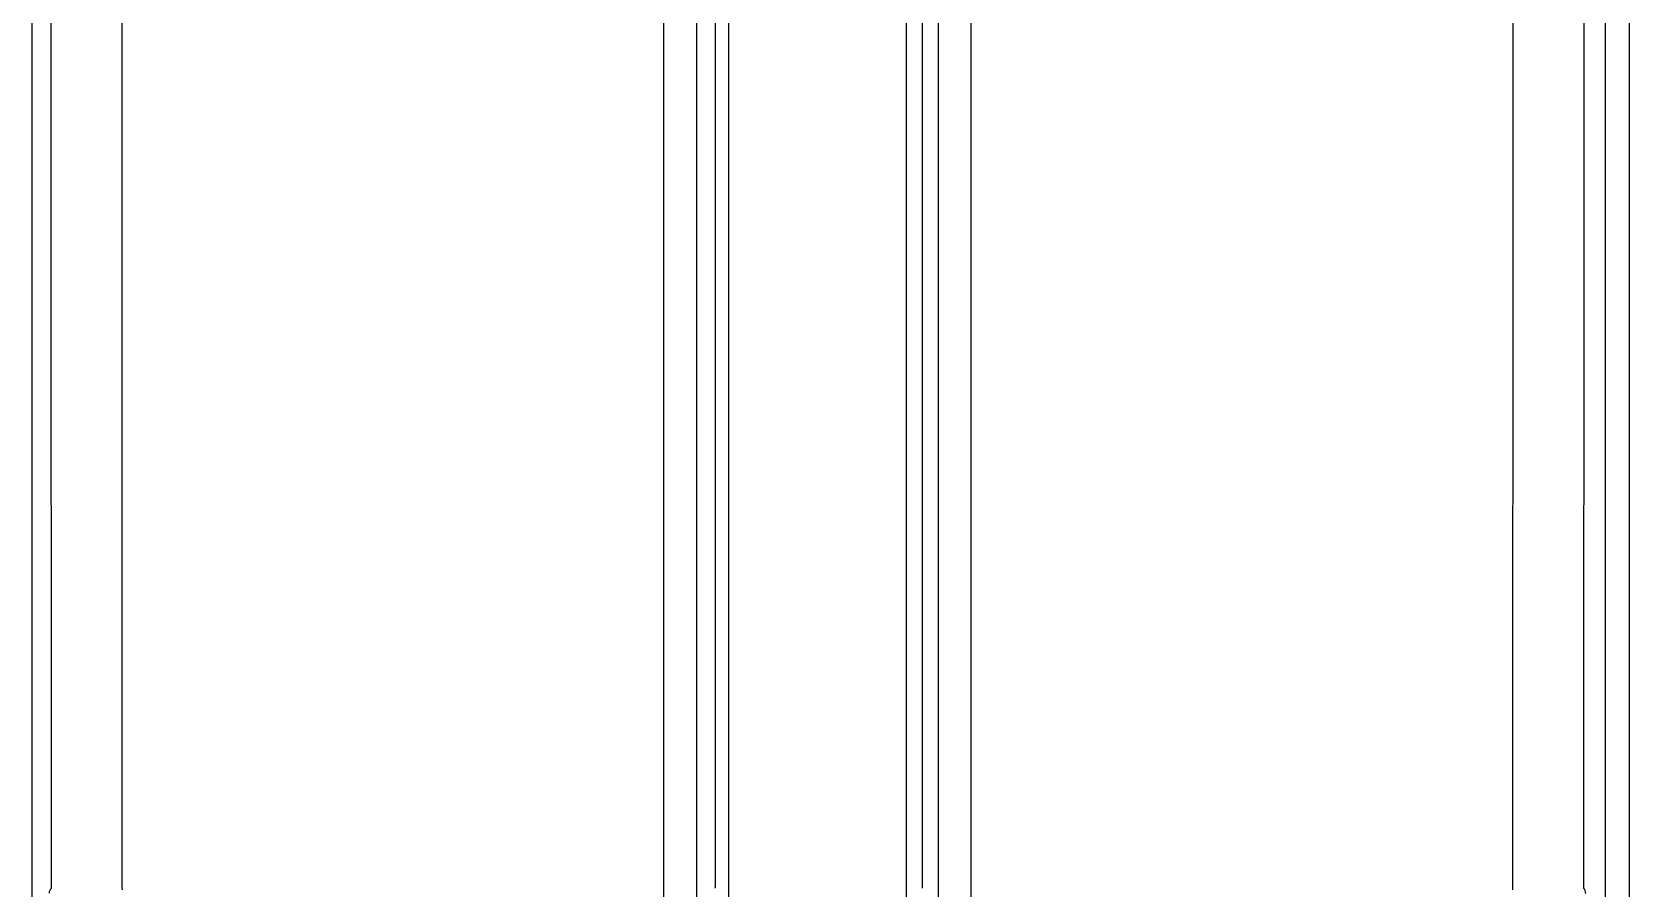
# Model space of a CAD drawing. Extents: x 0 to 2438, y 0 to 1220.
# Drawn here: x 1707 to 2438, y 436 to 828 of the extents above; entities that cross this region are included whole.
import ezdxf

# ---------------------------------------------------------------- set-up
doc = ezdxf.new("R2010")
doc.units = 0
doc.header["$MEASUREMENT"] = 0
doc.layers.add('PROFILE_-_OUTSIDE', color=18, linetype='CONTINUOUS')

msp = doc.modelspace()

# ---------------------------------------------------------------- linework, layer by layer
at = {"layer": 'PROFILE_-_OUTSIDE', "color": 1}
msp.add_line((2438, 1220), (2438, 0), dxfattribs=at)
at = {"layer": 'PROFILE_-_OUTSIDE', "color": 18}
for p, q in [((2025.63, 1205.55), (2025.63, 368.03)), ((1706.8, 1178.92), (1706.8, 394.87)), ((2427.2, 394.87), (2427.2, 1178.92)), ((2107.24, 411.88), (2107.21, 1161.91)), ((2019.7, 437.38), (2019.7, 1136.41)), ((2114.3, 1136.41), (2114.3, 437.38))]:
    msp.add_line(p, q, dxfattribs=at)
at = {"layer": 'PROFILE_-_OUTSIDE', "color": 5}
for p, q in [((1996.16, 425.59), (1996.16, 1153.76)), ((2011, 1153.76), (2011, 425.59)), ((2121.86, 425.59), (2121.86, 1153.76)), ((2136.7, 1153.76), (2136.7, 425.59)), ((1748, 1137.37), (1747.95, 786.84)), ((2384.92, 786.82), (2384.86, 1137.36)), ((1747.95, 786.84), (1748, 436.31)), ((2384.86, 436.29), (2384.92, 786.82)), ((1748, 436.31), (1748.1, 435.33)), ((2384.76, 435.31), (2384.86, 436.29))]:
    msp.add_line(p, q, dxfattribs=at)
for points in [[(1715.69, 436.2), (1715.62, 786.84), (1715.69, 1137.48)], [(2417.17, 1137.47), (2417.24, 786.82), (2417.17, 436.18)]]:
    msp.add_lwpolyline(points, dxfattribs=at)
at = {"layer": 'PROFILE_-_OUTSIDE', "color": 18}
for points in [[(2019.63, 436.14), (2019.65, 436.31), (2019.67, 436.48), (2019.68, 436.65), (2019.7, 437.01), (2019.7, 437.38)], [(2114.3, 437.38), (2114.31, 437.01), (2114.33, 436.65), (2114.34, 436.48), (2114.36, 436.31), (2114.38, 436.14)]]:
    msp.add_lwpolyline(points, dxfattribs=at)
at = {"layer": 'PROFILE_-_OUTSIDE', "color": 5}
for centre, start, end in [((1718.07, 433.79), 134.69492, 180.291), ((2414.79, 433.77), 359.71447, 45.30769)]:
    msp.add_arc(centre, 3.39, start, end, dxfattribs=at)

doc.saveas('drawing.dxf')
